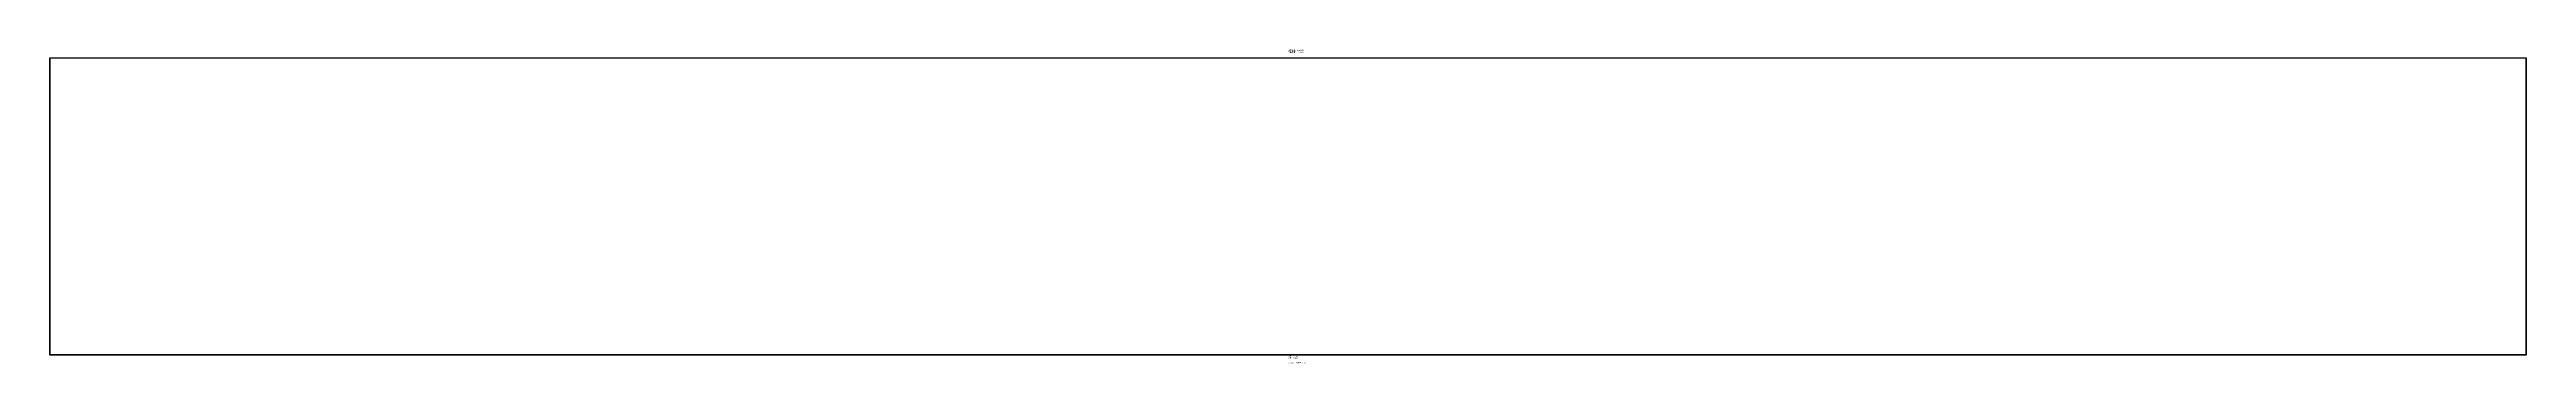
# Model space of a CAD drawing. Header units: millimetres. Extents: x 0 to 200000, y -705 to 24696.
import ezdxf

# ---------------------------------------------------------------- set-up
doc = ezdxf.new("R2010")
doc.units = ezdxf.units.MM
doc.layers.add('轮廓线', color=7, linetype='Continuous')

msp = doc.modelspace()

# ---------------------------------------------------------------- linework, layer by layer
at = {"layer": '轮廓线'}
for points in [[(0, 0), (200000, 0), (200000, 24000), (0, 24000), (0, 0)], [(16, 16), (199984, 16), (199984, 23984), (16, 23984), (16, 16)]]:
    msp.add_lwpolyline(points, close=True, dxfattribs=at)

# ---------------------------------------------------------------- texts
for s, height, p in [('节段长度: 200000 mm', 105, (100000, 24575)), ('节段宽度: 24000 mm', 105, (100000, 24425)), ('估算重量: 602880.0 kg', 90, (100000, -675)), ('材料: Q345qD', 90, (100000, -300)), ('板厚: 16 mm', 90, (100000, -150))]:
    msp.add_text(s, height=height).set_placement(p)

doc.saveas('drawing.dxf')
